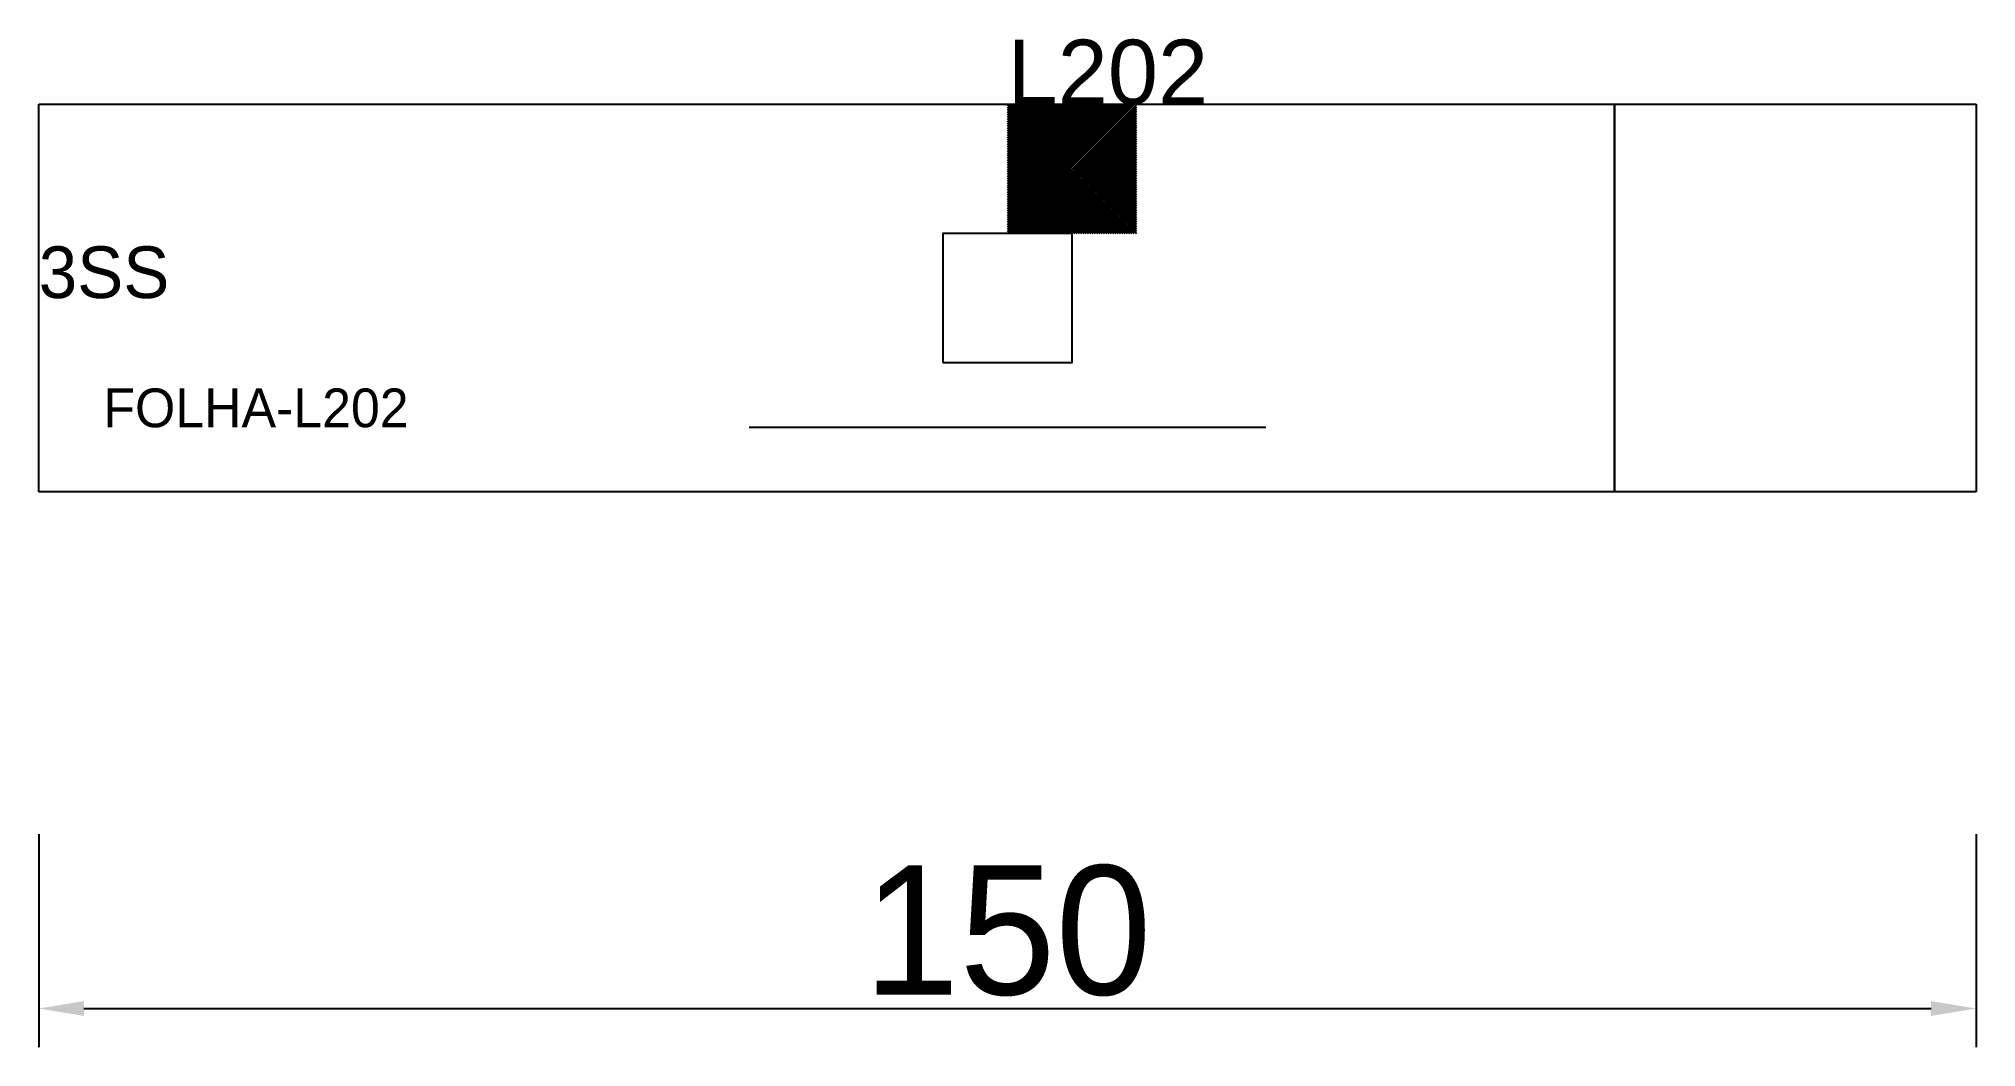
# Model space of a CAD drawing. Header units: metres. Extents: x 222 to 372, y 128 to 207.
import ezdxf

# ---------------------------------------------------------------- set-up
doc = ezdxf.new("R2010")
doc.units = ezdxf.units.M
for name, color, linetype in [('3', 3, 'CONTINUOUS'), ('COTA', 241, 'CONTINUOUS'), ('FOLHA', 255, 'CONTINUOUS'), ('Hachura', 251, 'CONTINUOUS'), ('NOMENCLATURA', 7, 'CONTINUOUS'), ('Nível', 160, 'CONTINUOUS'), ('Painéis', 200, 'CONTINUOUS'), ('Pilares', 5, 'CONTINUOUS'), ('REAPROVEITAMENTO', 251, 'CONTINUOUS'), ('SARR_2.2x7', 40, 'CONTINUOUS')]:
    doc.layers.add(name, color=color, linetype=linetype)
doc.styles.add('ARIAL', font='Arial.ttf')
doc.dimstyles.new('EZ DXF', dxfattribs={"dimtxt": 10, "dimasz": 3.5, "dimexe": 3, "dimexo": 1.5, "dimgap": 1, "dimtad": 1, "dimdec": 1, "dimdsep": 46, "dimcen": 2.5, "dimazin": 3, "dimtfac": 1, "dimtmove": 0, "dimatfit": 3})

msp = doc.modelspace()

# ---------------------------------------------------------------- hatches: boundary and pattern name
at = {"layer": 'Hachura'}
h = msp.add_hatch(dxfattribs=at)
h.set_pattern_fill('ANSI31', scale=50)
h.paths.add_polyline_path([(222.2, 201.5), (372.2, 201.5), (372.2, 171.5), (222.2, 171.5)])
h = msp.add_hatch(dxfattribs=at)
h.set_pattern_fill('ANSI31', scale=50)
h.paths.add_polyline_path([(222.2, 201.5), (372.2, 201.5), (372.2, 171.5), (222.2, 171.5)])
at = {"layer": 'Reaproveitamento'}
h = msp.add_hatch(dxfattribs=at)
h.set_pattern_fill('SOLID')
h.paths.add_polyline_path([(297.2, 191.5), (307.2, 191.5), (307.2, 201.5), (297.2, 201.5)])
h = msp.add_hatch(dxfattribs=at)
h.set_pattern_fill('SOLID')
h.paths.add_polyline_path([(297.2, 191.5), (307.2, 191.5), (307.2, 201.5), (297.2, 201.5)])

# ---------------------------------------------------------------- linework, layer by layer
at = {"layer": '3'}
msp.add_lwpolyline([(344.2, 171.5), (344.2, 201.5)], close=True, dxfattribs=at)
msp.add_lwpolyline([(344.2, 171.5), (344.2, 201.5)], close=True, dxfattribs=at)
at = {"layer": 'Painéis', "color": 200}
for p, q in [((222.2, 201.5), (372.2, 201.5)), ((222.2, 171.5), (222.2, 201.5)), ((222.2, 201.5), (372.2, 201.5)), ((222.2, 171.5), (222.2, 201.5)), ((372.2, 201.5), (372.2, 171.5)), ((372.2, 201.5), (372.2, 171.5)), ((372.2, 171.5), (222.2, 171.5)), ((372.2, 171.5), (222.2, 171.5))]:
    msp.add_line(p, q, dxfattribs=at)
at = {"layer": 'Pilares'}
msp.add_lwpolyline([(292.2, 181.5), (302.2, 181.5), (302.2, 191.5), (292.2, 191.5)], close=True, dxfattribs=at)
msp.add_lwpolyline([(292.2, 181.5), (302.2, 181.5), (302.2, 191.5), (292.2, 191.5)], close=True, dxfattribs=at)
at = {"layer": 'SARR_2.2x7'}
msp.add_line((277.2, 176.5), (317.2, 176.5), dxfattribs=at)
msp.add_line((277.2, 176.5), (317.2, 176.5), dxfattribs=at)

# ---------------------------------------------------------------- texts
at = {"layer": 'FOLHA'}
msp.add_text('FOLHA-L202', height=3, dxfattribs=at).set_placement((227.2, 176.5))
msp.add_text('FOLHA-L202', height=3, dxfattribs=at).set_placement((227.2, 176.5))
at = {"layer": 'NOMENCLATURA', "insert": (297.2, 206.5), "char_height": 5, "attachment_point": 1, "style": 'ARIAL'}
msp.add_mtext('L202', dxfattribs=at)
msp.add_mtext('L202', dxfattribs=at)
at = {"layer": 'Nível'}
msp.add_text('3SS', height=4, dxfattribs=at).set_placement((222.2, 186.5))
msp.add_text('3SS', height=4, dxfattribs=at).set_placement((222.2, 186.5))

# ---------------------------------------------------------------- dimensions: what is measured, and where the dimension line sits
at = {"layer": 'COTA'}
msp.add_linear_dim(base=(222.2, 131.5), p1=(222.2, 146.5), p2=(372.2, 146.5), dimstyle='EZ DXF', dxfattribs=at).render()
msp.add_linear_dim(base=(222.2, 131.5), p1=(222.2, 146.5), p2=(372.2, 146.5), dimstyle='EZ DXF', dxfattribs=at).render()

doc.saveas('drawing.dxf')
